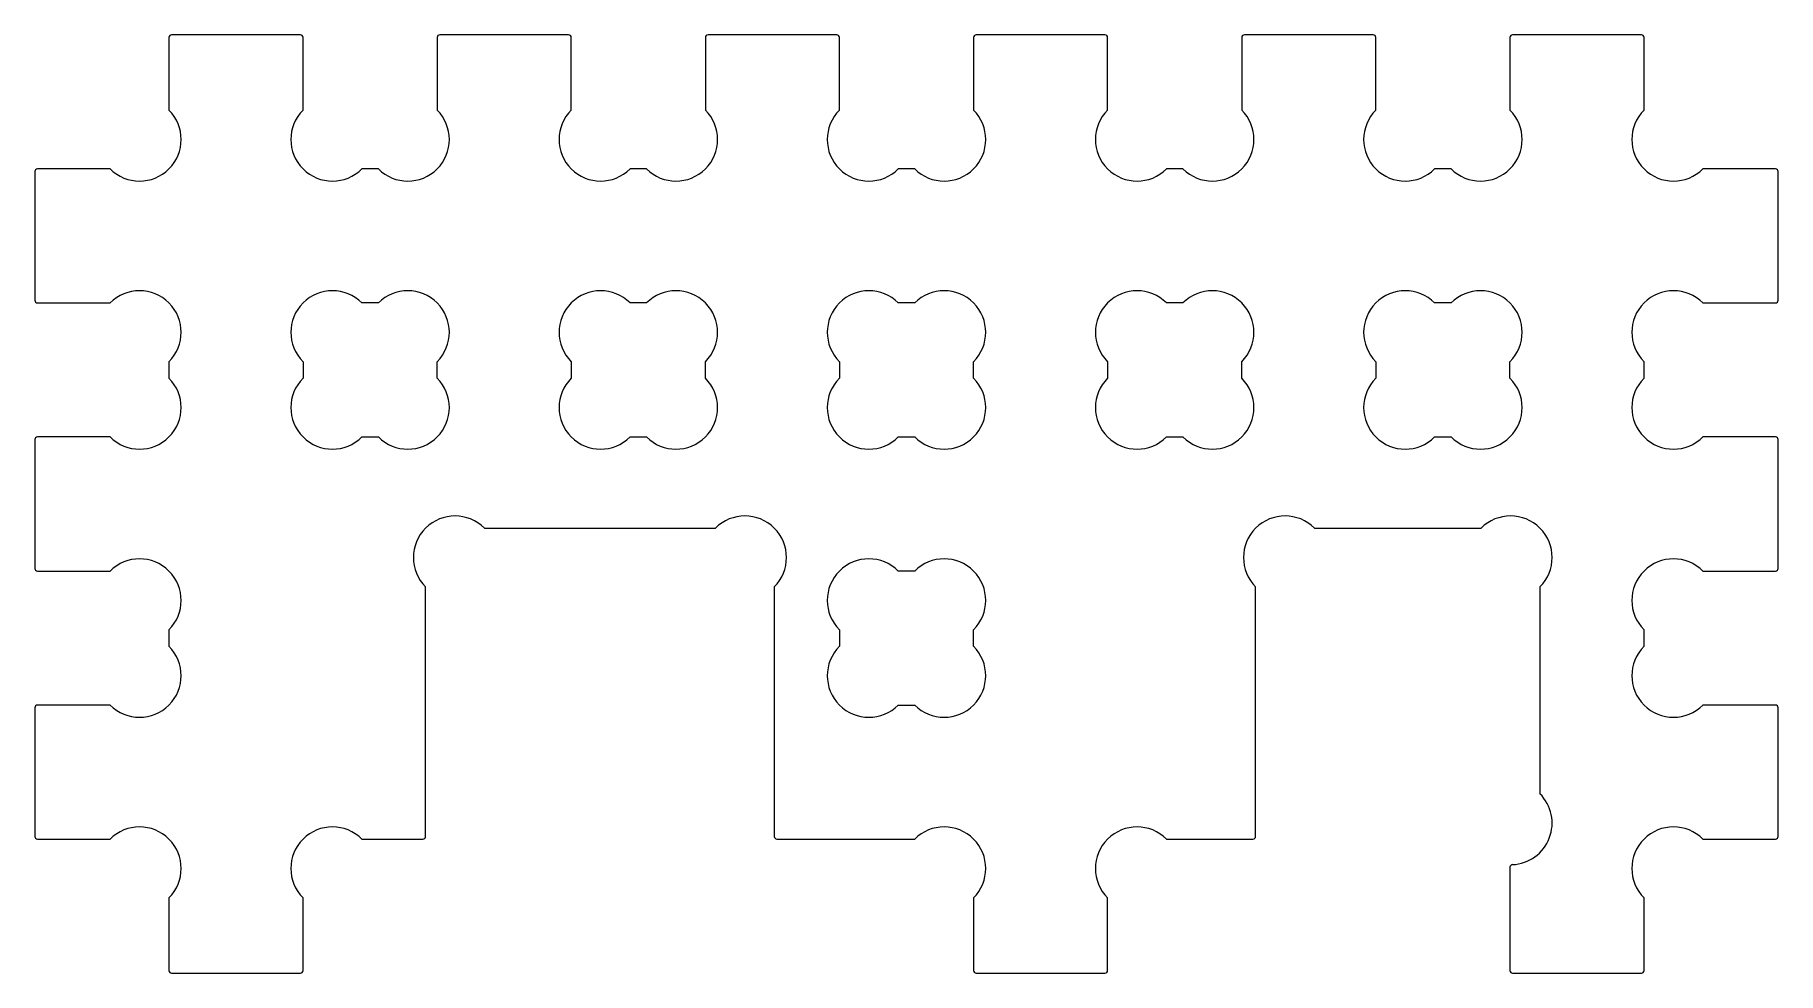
# Model space of a CAD drawing. Header units: millimetres. Extents: x -32.5 to 32.5, y -17.5 to 17.5.
import ezdxf

# ---------------------------------------------------------------- set-up
doc = ezdxf.new("R2010")
doc.units = ezdxf.units.MM
doc.layers.get('0').update_dxf_attribs({"lineweight": 0})
doc.layers.add('holes', color=1, linetype='Continuous', lineweight=0)

msp = doc.modelspace()

# ---------------------------------------------------------------- linework, layer by layer
for p, q in [((-27.5, 17.4), (-27.5, 14.692)), ((-22.6, 17.5), (-27.4, 17.5)), ((-22.5, 14.692), (-22.5, 17.4)), ((-17.5, 17.4), (-17.5, 14.692)), ((-12.6, 17.5), (-17.4, 17.5)), ((-12.5, 14.692), (-12.5, 17.4)), ((-7.5, 17.4), (-7.5, 14.692)), ((-2.6, 17.5), (-7.4, 17.5)), ((-2.5, 14.692), (-2.5, 17.4)), ((2.5, 17.4), (2.5, 14.692)), ((7.4, 17.5), (2.6, 17.5)), ((7.5, 14.692), (7.5, 17.4)), ((12.5, 17.4), (12.5, 14.692)), ((17.4, 17.5), (12.6, 17.5)), ((17.5, 14.692), (17.5, 17.4)), ((22.5, 17.4), (22.5, 14.692)), ((27.4, 17.5), (22.6, 17.5)), ((27.5, 14.692), (27.5, 17.4)), ((-32.5, 12.4), (-32.5, 7.6)), ((-29.692, 12.5), (-32.4, 12.5)), ((-19.692, 12.5), (-20.308, 12.5)), ((-9.692, 12.5), (-10.308, 12.5)), ((0.308, 12.5), (-0.308, 12.5)), ((10.308, 12.5), (9.692, 12.5)), ((20.308, 12.5), (19.692, 12.5)), ((32.4, 12.5), (29.692, 12.5)), ((32.5, 7.6), (32.5, 12.4)), ((-32.4, 7.5), (-29.692, 7.5)), ((29.692, 7.5), (32.4, 7.5)), ((-27.5, 5.308), (-27.5, 4.692)), ((27.5, 4.692), (27.5, 5.308)), ((-32.5, 2.4), (-32.5, -2.4)), ((-29.692, 2.5), (-32.4, 2.5)), ((32.4, 2.5), (29.692, 2.5)), ((32.5, -2.4), (32.5, 2.4)), ((-15.738, -0.9), (-7.122, -0.9)), ((15.211, -0.9), (21.427, -0.9)), ((-32.4, -2.5), (-29.692, -2.5)), ((29.692, -2.5), (32.4, -2.5)), ((-17.93, -12.4), (-17.93, -3.092)), ((-4.93, -3.092), (-4.93, -12.4)), ((13.019, -12.4), (13.019, -3.092)), ((23.619, -3.092), (23.619, -10.808)), ((-27.5, -4.692), (-27.5, -5.308)), ((27.5, -5.308), (27.5, -4.692)), ((-32.5, -7.6), (-32.5, -12.4)), ((-29.692, -7.5), (-32.4, -7.5)), ((32.4, -7.5), (29.692, -7.5)), ((32.5, -12.4), (32.5, -7.6)), ((-32.4, -12.5), (-29.692, -12.5)), ((-20.308, -12.5), (-18.03, -12.5)), ((-4.83, -12.5), (0.308, -12.5)), ((9.692, -12.5), (12.919, -12.5)), ((29.692, -12.5), (32.4, -12.5)), ((22.5, -13.552), (22.5, -17.4)), ((-27.5, -14.692), (-27.5, -17.4)), ((-22.5, -17.4), (-22.5, -14.692)), ((2.5, -14.692), (2.5, -17.4)), ((7.5, -17.4), (7.5, -14.692)), ((27.5, -17.4), (27.5, -14.692)), ((-27.4, -17.5), (-22.6, -17.5)), ((2.6, -17.5), (7.4, -17.5)), ((22.6, -17.5), (27.4, -17.5))]:
    msp.add_line(p, q)
for centre, radius, start, end in [((-27.4, 17.4), 0.1, 90, 180), ((-22.6, 17.4), 0.1, 0, 90), ((-17.4, 17.4), 0.1, 90, 180), ((-12.6, 17.4), 0.1, 0, 90), ((-7.4, 17.4), 0.1, 90, 180), ((-2.6, 17.4), 0.1, 0, 90), ((2.6, 17.4), 0.1, 90, 180), ((7.4, 17.4), 0.1, 0, 90), ((12.6, 17.4), 0.1, 90, 180), ((17.4, 17.4), 0.1, 0, 90), ((22.6, 17.4), 0.1, 90, 180), ((27.4, 17.4), 0.1, 0, 90), ((-28.596, 13.596), 1.55, 225, 45), ((-21.404, 13.596), 1.55, 135, 315), ((-18.596, 13.596), 1.55, 225, 45), ((-11.404, 13.596), 1.55, 135, 315), ((-8.596, 13.596), 1.55, 225, 45), ((-1.404, 13.596), 1.55, 135, 315), ((1.404, 13.596), 1.55, 225, 45), ((8.596, 13.596), 1.55, 135, 315), ((11.404, 13.596), 1.55, 225, 45), ((18.596, 13.596), 1.55, 135, 315), ((21.404, 13.596), 1.55, 225, 45), ((28.596, 13.596), 1.55, 135, 315), ((-32.4, 12.4), 0.1, 90, 180), ((32.4, 12.4), 0.1, 0, 90), ((-28.596, 6.404), 1.55, 315, 135), ((28.596, 6.404), 1.55, 45, 225), ((-32.4, 7.6), 0.1, 180, 270), ((32.4, 7.6), 0.1, 270, 0), ((-28.596, 3.596), 1.55, 225, 45), ((28.596, 3.596), 1.55, 135, 315), ((-32.4, 2.4), 0.1, 90, 180), ((32.4, 2.4), 0.1, 0, 90), ((-16.834, -1.996), 1.55, 45, 225), ((-6.026, -1.996), 1.55, 315, 135), ((14.115, -1.996), 1.55, 45, 225), ((22.523, -1.996), 1.55, 315, 135), ((-32.4, -2.4), 0.1, 180, 270), ((-28.596, -3.596), 1.55, 315, 135), ((28.596, -3.596), 1.55, 45, 225), ((32.4, -2.4), 0.1, 270, 0), ((-28.596, -6.404), 1.55, 225, 45), ((28.596, -6.404), 1.55, 135, 315), ((-32.4, -7.6), 0.1, 90, 180), ((32.4, -7.6), 0.1, 0, 90), ((22.523, -11.904), 1.55, 272.67531, 45), ((-28.596, -13.596), 1.55, 315, 135), ((-21.404, -13.596), 1.55, 45, 225), ((1.404, -13.596), 1.55, 315, 135), ((8.596, -13.596), 1.55, 45, 225), ((28.596, -13.596), 1.55, 45, 225), ((-32.4, -12.4), 0.1, 180, 270), ((-18.03, -12.4), 0.1, 270, 0), ((-4.83, -12.4), 0.1, 180, 270), ((12.919, -12.4), 0.1, 270, 0), ((32.4, -12.4), 0.1, 270, 0), ((22.6, -13.552), 0.1, 92.67531, 180), ((-27.4, -17.4), 0.1, 180, 270), ((-22.6, -17.4), 0.1, 270, 0), ((2.6, -17.4), 0.1, 180, 270), ((7.4, -17.4), 0.1, 270, 0), ((22.6, -17.4), 0.1, 180, 270), ((27.4, -17.4), 0.1, 270, 0)]:
    msp.add_arc(centre, radius, start, end)
at = {"layer": 'holes'}
for p, q in [((-19.692, 7.5), (-20.308, 7.5)), ((-9.692, 7.5), (-10.308, 7.5)), ((0.308, 7.5), (-0.308, 7.5)), ((10.308, 7.5), (9.692, 7.5)), ((20.308, 7.5), (19.692, 7.5)), ((-22.5, 5.308), (-22.5, 4.692)), ((-17.5, 4.692), (-17.5, 5.308)), ((-12.5, 5.308), (-12.5, 4.692)), ((-7.5, 4.692), (-7.5, 5.308)), ((-2.5, 5.308), (-2.5, 4.692)), ((2.5, 4.692), (2.5, 5.308)), ((7.5, 5.308), (7.5, 4.692)), ((12.5, 4.692), (12.5, 5.308)), ((17.5, 5.308), (17.5, 4.692)), ((22.5, 4.692), (22.5, 5.308)), ((-20.308, 2.5), (-19.692, 2.5)), ((-10.308, 2.5), (-9.692, 2.5)), ((-0.308, 2.5), (0.308, 2.5)), ((9.692, 2.5), (10.308, 2.5)), ((19.692, 2.5), (20.308, 2.5)), ((0.308, -2.5), (-0.308, -2.5)), ((-2.5, -4.692), (-2.5, -5.308)), ((2.5, -5.308), (2.5, -4.692)), ((-0.308, -7.5), (0.308, -7.5))]:
    msp.add_line(p, q, dxfattribs=at)
for centre, start, end in [((-21.404, 6.404), 45, 225), ((-18.596, 6.404), 315, 135), ((-11.404, 6.404), 45, 225), ((-8.596, 6.404), 315, 135), ((-1.404, 6.404), 45, 225), ((1.404, 6.404), 315, 135), ((8.596, 6.404), 45, 225), ((11.404, 6.404), 315, 135), ((18.596, 6.404), 45, 225), ((21.404, 6.404), 315, 135), ((-21.404, 3.596), 135, 315), ((-18.596, 3.596), 225, 45), ((-11.404, 3.596), 135, 315), ((-8.596, 3.596), 225, 45), ((-1.404, 3.596), 135, 315), ((1.404, 3.596), 225, 45), ((8.596, 3.596), 135, 315), ((11.404, 3.596), 225, 45), ((18.596, 3.596), 135, 315), ((21.404, 3.596), 225, 45), ((-1.404, -3.596), 45, 225), ((1.404, -3.596), 315, 135), ((-1.404, -6.404), 135, 315), ((1.404, -6.404), 225, 45)]:
    msp.add_arc(centre, 1.55, start, end, dxfattribs=at)

doc.saveas('drawing.dxf')
